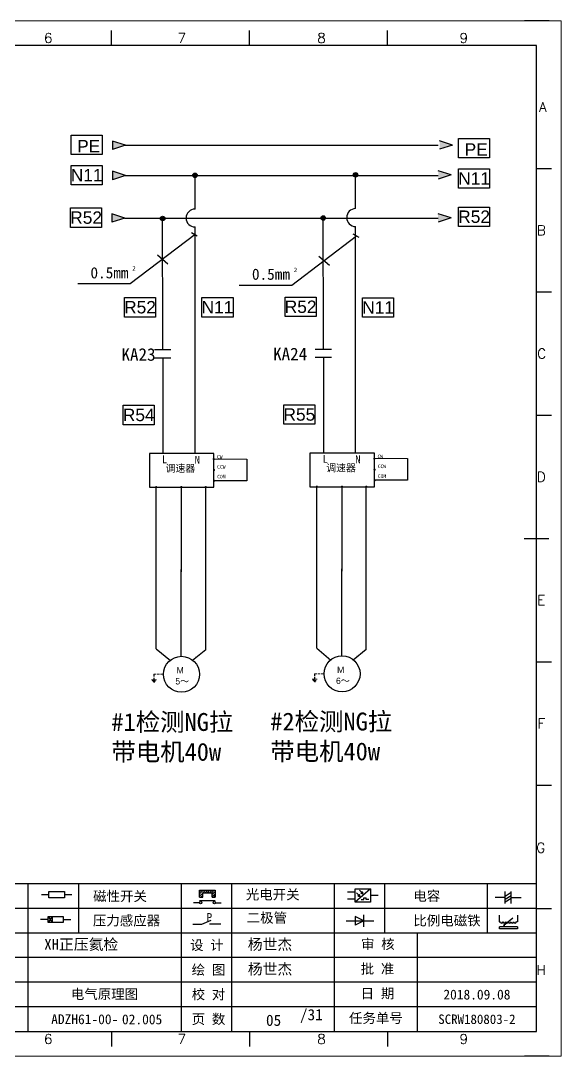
# Model space of a CAD drawing. Header units: millimetres. Extents: x 15130 to 37766, y 5931 to 11073.
# Drawn here: x 22783.4 to 22904.3, y 10083.5 to 10315 of the extents above; entities that cross this region are included whole.
import ezdxf
from ezdxf.enums import TextEntityAlignment as Align

# ---------------------------------------------------------------- set-up
doc = ezdxf.new("R2010")
doc.units = ezdxf.units.MM
doc.linetypes.add('DASHED', pattern=[0.75, 0.5, -0.25])
doc.layers.add('1', color=3, linetype='Continuous', lineweight=20)
doc.layers.add('元件', color=4, linetype='Continuous', lineweight=25)
doc.layers.add('AE_BOR', color=1, linetype='Continuous')
doc.layers.add('MISC', color=2, linetype='Continuous')
doc.styles.get("Standard").update_dxf_attribs({"font": ''})
doc.styles.add('WD', font='romans.shx', dxfattribs={"bigfont": 'gbcbig.shx'})
doc.styles.add('样式 0', font='')
doc.styles.add('样式 8', font='arial.ttf')
doc.styles.add('汉字', font='')
doc.styles.get('Standard').set_extended_font_data('SimSun')
doc.styles.get('样式 0').set_extended_font_data('KaiTi_GB2312')
doc.styles.get('汉字').set_extended_font_data('新宋体')

# ---------------------------------------------------------------- blocks, each defined once
blk = doc.blocks.new('磁性开关')
at = {"linetype": 'ByBlock'}
h = blk.add_hatch(dxfattribs=at)
h.set_pattern_fill('ANSI31', color=256, scale=0.1, style=0)
h.paths.add_polyline_path([(-1910.88, -776.69), (-1910.88, -775.29), (-1907.69, -775.29), (-1907.69, -776.69), (-1908.31, -776.69), (-1908.31, -775.79), (-1910.25, -775.79), (-1910.25, -776.69)])
for p, q in [((-1910.88, -776.69), (-1910.88, -775.29)), ((-1910.88, -775.29), (-1907.69, -775.29)), ((-1910.88, -776.69), (-1910.25, -776.69)), ((-1910.25, -776.69), (-1910.25, -775.79)), ((-1910.25, -775.79), (-1908.31, -775.79)), ((-1908.31, -776.69), (-1908.31, -775.79)), ((-1908.31, -776.69), (-1907.69, -776.69)), ((-1907.69, -775.29), (-1907.69, -776.69)), ((-1910.91, -777.81), (-1912.09, -777.81)), ((-1910.88, -777.39), (-1907.69, -777.39)), ((-1907.66, -777.81), (-1906.48, -777.81))]:
    blk.add_line(p, q, dxfattribs=at)
for centre in [(-1910.68, -777.81), (-1907.88, -777.81)]:
    blk.add_circle(centre, 0.225, dxfattribs=at)
blk = doc.blocks.new('光电开关')
at = {"linetype": 'ByBlock'}
h = blk.add_hatch(dxfattribs=at)
h.set_pattern_fill('ANSI31', color=256, scale=0.01, style=0)
h.set_pattern_definition([(45, (0.172267, 0), (-0.0224506403, 0.0224506403), [])])
h.paths.add_polyline_path([(-1882.44, -776.34), (-1882.5, -775.91), (-1882.68, -776.07)])
h.paths.add_polyline_path([(-1882.86, -776.23), (-1882.44, -776.34), (-1882.68, -776.07)])
h.paths.add_polyline_path([(-1883.05, -776.88), (-1883.11, -776.45), (-1883.29, -776.61)])
h.paths.add_polyline_path([(-1883.47, -776.77), (-1883.05, -776.88), (-1883.29, -776.61)])
for p, q in [((-1884.01, -775.96), (-1885.56, -775.96)), ((-1880.91, -775.3), (-1884.01, -778.05)), ((-1883.75, -776.09), (-1883.05, -776.88)), ((-1883.11, -776.45), (-1883.47, -776.77)), ((-1883.05, -776.88), (-1883.47, -776.77)), ((-1883.14, -775.55), (-1882.44, -776.34)), ((-1883.05, -776.88), (-1883.11, -776.45)), ((-1882.5, -775.91), (-1882.86, -776.23)), ((-1882.44, -776.34), (-1882.86, -776.23)), ((-1882.44, -776.34), (-1882.5, -775.91)), ((-1879.37, -776.67), (-1880.91, -776.67)), ((-1884.01, -777.39), (-1885.56, -777.39)), ((-1882.78, -777.47), (-1882.23, -777.47)), ((-1882.23, -777.47), (-1882.23, -777.14)), ((-1882.23, -777.14), (-1881.78, -777.14)), ((-1881.78, -777.47), (-1881.78, -777.14)), ((-1881.23, -777.47), (-1881.78, -777.47))]:
    blk.add_line(p, q, dxfattribs=at)
blk.add_lwpolyline([(-1884.01, -775.3), (-1880.91, -775.3), (-1880.91, -778.05), (-1884.01, -778.05)], close=True, dxfattribs=at)
blk = doc.blocks.new('电磁阀线圈')
at = {"linetype": 'ByBlock'}
for p, q in [((-1854.61, -796.54), (-1856.17, -796.54)), ((-1854.61, -795.92), (-1853.75, -797.16)), ((-1853.75, -795.92), (-1854.61, -797.16)), ((-1853.75, -795.92), (-1853.75, -797.16)), ((-1851.53, -796.54), (-1849.97, -796.54))]:
    blk.add_line(p, q, dxfattribs=at)
blk.add_lwpolyline([(-1854.61, -795.92), (-1851.53, -795.92), (-1851.53, -797.16), (-1854.61, -797.16)], close=True, dxfattribs=at)
blk = doc.blocks.new('压力感应器')
at = {"linetype": 'ByBlock'}
for p, q in [((-1815.59, -777.73), (-1813.71, -776.93)), ((-1817.44, -777.73), (-1815.59, -777.73)), ((-1811.78, -777.73), (-1814.05, -777.73))]:
    blk.add_line(p, q, dxfattribs=at)
at = {"linetype": 'ByBlock', "insert": (-1814.65, -775.48), "char_height": 1.68, "width": 1.2242, "attachment_point": 1}
blk.add_mtext('{\\fNSimSun|b0|i0|c134|p49;P}', dxfattribs=at)
blk = doc.blocks.new('二极管')
at = {"linetype": 'ByBlock'}
for p, q in [((-1787.52, -776.77), (-1781.92, -776.77)), ((-1783.97, -776.77), (-1785.69, -775.9)), ((-1785.69, -775.9), (-1785.69, -777.65)), ((-1783.97, -776.77), (-1785.69, -777.65)), ((-1783.97, -777.99), (-1783.97, -775.56))]:
    blk.add_line(p, q, dxfattribs=at)
blk = doc.blocks.new('电容')
at = {"linetype": 'ByBlock'}
for p, q in [((-1756.08, -782.99), (-1756.08, -780.56)), ((-1754.86, -780.79), (-1756.08, -781.55)), ((-1754.86, -782.99), (-1754.86, -780.56)), ((-1756.08, -781.77), (-1758.13, -781.77)), ((-1754.86, -781.44), (-1756.08, -782.2)), ((-1754.86, -781.99), (-1756.08, -782.75)), ((-1754.86, -781.77), (-1752.81, -781.77))]:
    blk.add_line(p, q, dxfattribs=at)
blk = doc.blocks.new('比例电磁阀')
at = {"linetype": 'ByBlock'}
for p, q in [((-1757.26, -775.38), (-1757.26, -776.71)), ((-1757.26, -776.71), (-1757.05, -776.71)), ((-1754.5, -775.98), (-1756.35, -777.44)), ((-1753.58, -776.71), (-1753.8, -776.71)), ((-1753.58, -775.38), (-1753.58, -776.71)), ((-1753.6, -777.73), (-1757.25, -777.73)), ((-1757.25, -778.13), (-1757.25, -777.73)), ((-1753.6, -778.13), (-1757.25, -778.13)), ((-1756.35, -777.44), (-1756.25, -777.25)), ((-1756.35, -777.44), (-1756.15, -777.38)), ((-1756.15, -777.38), (-1756.25, -777.25)), ((-1753.6, -777.73), (-1753.6, -778.13))]:
    blk.add_line(p, q, dxfattribs=at)
for centre in [(-1756.78, -776.71), (-1756.24, -776.71), (-1755.7, -776.71), (-1755.15, -776.71), (-1754.61, -776.71), (-1754.07, -776.71)]:
    blk.add_arc(centre, 0.271, 180, 0, dxfattribs=at)
blk = doc.blocks.new('电阻')
at = {"linetype": 'ByBlock'}
for p, q in [((-3.09, 0), (-1.57, 0)), ((1.57, 0), (3.09, 0))]:
    blk.add_line(p, q, dxfattribs=at)
blk.add_lwpolyline([(-1.57, 0.63), (1.57, 0.63), (1.57, -0.63), (-1.57, -0.63)], close=True, dxfattribs=at)
blk = doc.blocks.new('电控横A4')
for p, q in [((292, -5), (5, -5)), ((292, -205), (292, -5)), ((10.03, -205), (289.53, -205)), ((130.8, -205), (190.75, -205)), ((190.75, -205), (259.54, -205))]:
    blk.add_line(p, q)
at = {"linetype": 'ByBlock'}
for p, q in [((292, -175), (5, -175)), ((292, -180), (5, -180)), ((292, -185), (5, -185)), ((292, -190), (5, -190)), ((292, -195), (5, -195)), ((292, -200), (168.03, -200))]:
    blk.add_line(p, q, dxfattribs=at)
at = {"color": 0, "lineweight": -2}
for p, q in [((188.84, -175), (188.84, -185)), ((199.08, -175), (199.08, -185)), ((219.89, -175), (219.89, -185)), ((230.12, -175), (230.12, -185)), ((250.93, -175), (250.93, -185)), ((261.17, -175), (261.17, -185)), ((281.98, -175), (281.98, -185)), ((188.84, -185), (188.84, -204.92)), ((219.89, -185), (219.89, -205)), ((230.12, -185), (230.12, -205)), ((250.93, -185), (250.93, -205)), ((267.79, -185), (267.79, -205))]:
    blk.add_line(p, q, dxfattribs=at)
at = {"color": 0, "ltscale": 2}
for p, q in [((292, -205), (292, -183.55)), ((259.54, -205), (289.53, -205)), ((259.54, -205), (292, -205))]:
    blk.add_line(p, q, dxfattribs=at)
at = {"layer": 'AE_BOR', "color": 1, "lineweight": 15}
for p, q in [((0, 0), (297, 0)), ((297, 0), (297, -210)), ((297, -210), (0, -210))]:
    blk.add_line(p, q, dxfattribs=at)
at = {"layer": 'AE_BOR'}
for p, q in [((205.78, -5), (205.78, -2)), ((233.78, -5), (233.78, -2)), ((261.78, -5), (261.78, -2)), ((292, -30), (295, -30)), ((292, -55), (295, -55)), ((292, -80), (295, -80)), ((292, -130), (295, -130)), ((292, -155), (295, -155)), ((292, -180), (295, -180)), ((205.78, -205), (205.78, -208)), ((233.78, -205), (233.78, -208)), ((261.78, -205), (261.78, -208))]:
    blk.add_line(p, q, dxfattribs=at)
at = {"layer": 'AE_BOR', "lineweight": 30}
for p, q in [((294.53, 0), (289.53, 0)), ((294.53, -210), (289.53, -210))]:
    blk.add_line(p, q, dxfattribs=at)
at = {"layer": 'AE_BOR', "color": 2, "lineweight": 30}
blk.add_line((289.5, -105), (294.5, -105), dxfattribs=at)
at = {"linetype": 'ByBlock'}
for name, p in [('磁性开关', (2134.53, 598.96)), ('光电开关', (2139.22, 599.27)), ('电容', (2041.69, 603.98)), ('电磁阀线圈', (2047.53, 614.3)), ('压力感应器', (2039.72, 594.52)), ('二极管', (2040.91, 594.27)), ('比例电磁阀', (2041.69, 593.98))]:
    blk.add_blockref(name, p, dxfattribs=at)
blk.add_blockref('电阻', (194.66, -177.22))
at = {"char_height": 2, "attachment_point": 1, "style": '汉字'}
for s, insert in [('{\\fKaiTi_GB2312|b0|i0|c134|p49;磁性开关}', (202.07, -176.53)), ('{\\fKaiTi_GB2312|b0|i0|c134|p49;光电开关}', (233.02, -176.19)), ('{\\fKaiTi_GB2312|b0|i0|c134|p49;电容}', (267, -176.48)), ('{\\fKaiTi_GB2312|b0|i0|c134|p49;压力感应器}', (202.02, -181.47)), ('{\\fKaiTi_GB2312|b0|i0|c134|p49;二极管}', (233.2, -180.91)), ('{\\fKaiTi_GB2312|b0|i0|c134|p49;比例电磁铁}', (267, -181.48)), ('{\\fKaiTi_GB2312|b0|i0|c134|p0;设 计}', (221.72, -186.46)), ('{\\fKaiTi_GB2312|b0|i0|c134|p0;审 核}', (256.39, -186.25)), ('{\\fKaiTi_GB2312|b0|i0|c134|p0;批 准}', (256.32, -191.25)), ('{\\fKaiTi_GB2312|b0|i0|c134|p0;绘 图}', (222.05, -191.46)), ('{\\fKaiTi_GB2312|b0|i0|c134|p0;校 对}', (222.05, -196.46)), ('{\\fKaiTi_GB2312|b0|i0|c134|p0;日 期}', (256.32, -196.25)), ('{\\fKaiTi_GB2312|b0|i0|c134|p0;页 数}', (222.05, -201.46)), ('{\\fKaiTi_GB2312|b0|i0|c134|p0;任务单号}', (253.94, -201.25))]:
    blk.add_mtext(s, dxfattribs=dict(at, insert=insert))
for s, insert, char_height, width, attachment_point in [('{\\fKaiTi_GB2312|b0|i0|c134|p49;XH正压氦检}', (192.15, -186.2), 2.2, 26.5767, 1), ('{\\fKaiTi_GB2312|b0|i0|c134|p49;杨世杰}', (233.43, -186.2), 2.2, 15.3175, 1), ('{\\fKaiTi_GB2312|b0|i0|c134|p49;杨世杰}', (233.43, -191.2), 2.2, 15.3175, 1), ('{\\fKaiTi_GB2312|b0|i0|c134|p49;2018.09.08}', (279.89, -197.5), 2, 24.2172, 5), ('{\\fKaiTi_GB2312|b0|i0|c134|p49;SCRW180803-2}', (279.89, -202.5), 1.92, 24.2172, 5)]:
    blk.add_mtext(s, dxfattribs=dict(insert=insert, char_height=char_height, width=width, attachment_point=attachment_point))
at = {"color": 0, "lineweight": -2, "insert": (200.36, -202.5), "char_height": 2, "width": 31.0482, "attachment_point": 5}
blk.add_mtext('{\\C256;ADZH61-00-}', dxfattribs=at)
at = {"color": 0, "linetype": 'ByBlock', "lineweight": -2, "insert": (242.64, -201.84), "char_height": 4.2689, "width": 20.8102, "attachment_point": 5}
blk.add_mtext('  {\\H0.53119x; /31}', dxfattribs=at)
at = {"layer": 'AE_BOR', "style": 'WD'}
for s, p in [('6', (192.94, -4.5)), ('7', (220.04, -4.5)), ('8', (248.37, -4.5)), ('9', (277.23, -4.5)), ('6', (192.94, -207.5)), ('7', (220.04, -207.5)), ('8', (248.37, -207.5)), ('9', (277.23, -207.5))]:
    blk.add_text(s, height=2, dxfattribs=at).set_placement(p, align=Align.CENTER)
for s, p in [('A', (294.03, -17.5)), ('B', (293.84, -42.5)), ('C', (293.93, -67.5)), ('D', (293.84, -92.5)), ('E', (293.74, -117.5)), ('F', (293.74, -142.5)), ('F', (293.74, -142.5)), ('G', (293.74, -167.72)), ('H', (293.84, -192.5))]:
    blk.add_text(s, height=2, dxfattribs=at).set_placement(p, align=Align.MIDDLE_RIGHT)
blk = doc.blocks.new('常开触点')
at = {"linetype": 'ByBlock'}
for p, q in [((-1853.82, -782.99), (-1853.82, -780.56)), ((-1852.6, -782.99), (-1852.6, -780.56)), ((-1853.82, -781.77), (-1855.88, -781.77)), ((-1852.6, -781.77), (-1850.55, -781.77))]:
    blk.add_line(p, q, dxfattribs=at)

msp = doc.modelspace()

# ---------------------------------------------------------------- hatches: boundary and pattern name
for points in [[(22803.921, 10281.327), (22806.839, 10280.392), (22803.921, 10279.457)], [(22822.869, 10280.432, 1), (22821.869, 10280.432, 1)], [(22858.776, 10280.532, 1), (22857.776, 10280.532, 1)], [(22876.769, 10281.453), (22879.688, 10280.518), (22876.769, 10279.583)], [(22803.804, 10271.822), (22806.722, 10270.887), (22803.804, 10269.952)], [(22815.638, 10270.787, 1), (22814.638, 10270.787, 1)], [(22851.545, 10270.887, 1), (22850.545, 10270.887, 1)], [(22876.745, 10271.84), (22879.663, 10270.905), (22876.745, 10269.97)]]:
    msp.add_hatch(color=256).paths.add_polyline_path(points)
at = {"layer": 'MISC'}
for color, points in [(256, [(22803.921, 10288.092), (22806.839, 10287.157), (22803.921, 10286.221)]), (2, [(22877.049, 10288.121), (22879.968, 10287.186), (22877.049, 10286.251)])]:
    msp.add_hatch(color=color, dxfattribs=at).paths.add_polyline_path(points)

# ---------------------------------------------------------------- linework, layer by layer
for p, q in [((22806.751, 10287.15), (22876.751, 10287.15)), ((22803.921, 10281.327), (22803.921, 10279.457)), ((22806.839, 10280.392), (22803.921, 10281.327)), ((22806.839, 10280.392), (22803.921, 10279.457)), ((22806.751, 10280.385), (22876.751, 10280.385)), ((22822.388, 10272.887), (22822.388, 10280.385)), ((22858.295, 10272.987), (22858.295, 10280.485)), ((22879.688, 10280.518), (22876.769, 10281.453)), ((22879.688, 10280.518), (22876.769, 10279.583)), ((22806.722, 10270.887), (22803.804, 10271.822)), ((22803.804, 10271.822), (22803.804, 10269.952)), ((22806.722, 10270.887), (22803.804, 10269.952)), ((22806.722, 10270.887), (22876.722, 10270.887)), ((22815.182, 10244.56), (22815.138, 10270.787)), ((22851.089, 10244.66), (22851.045, 10270.887)), ((22879.663, 10270.905), (22876.745, 10271.84)), ((22879.663, 10270.905), (22876.745, 10269.97)), ((22822.388, 10218.232), (22822.388, 10268.887)), ((22858.295, 10218.332), (22858.295, 10268.987)), ((22822.388, 10267.188), (22807.922, 10256.139)), ((22821.572, 10267.638), (22822.879, 10266.902)), ((22858.488, 10266.867), (22844.021, 10255.818)), ((22857.671, 10267.316), (22858.978, 10266.581)), ((22813.991, 10262.664), (22816.319, 10260.663)), ((22850.09, 10262.343), (22852.419, 10260.342)), ((22807.922, 10256.139), (22796.166, 10256.139)), ((22844.021, 10255.818), (22832.265, 10255.818)), ((22815.182, 10236.567), (22815.182, 10218.232)), ((22851.089, 10236.667), (22851.089, 10218.332)), ((22813.716, 10174.594), (22813.716, 10210.718)), ((22824.776, 10174.33), (22824.776, 10210.718)), ((22849.623, 10174.694), (22849.623, 10210.818)), ((22860.683, 10174.429), (22860.683, 10210.818)), ((22819.246, 10192.335), (22819.246, 10181.135)), ((22855.153, 10192.435), (22855.153, 10181.235)), ((22813.199, 10167.387), (22812.826, 10167.387)), ((22813.199, 10167.157), (22813.009, 10167.157)), ((22813.199, 10167.387), (22813.572, 10167.387)), ((22813.199, 10167.157), (22813.389, 10167.157)), ((22849.106, 10167.487), (22848.733, 10167.487)), ((22849.106, 10167.257), (22848.916, 10167.257)), ((22849.106, 10167.487), (22849.479, 10167.487)), ((22849.106, 10167.257), (22849.296, 10167.257))]:
    msp.add_line(p, q)
at = {"color": 0, "ltscale": 2}
for p, q in [((22819.32, 10210.593), (22819.246, 10172.896)), ((22855.227, 10210.693), (22855.153, 10172.995))]:
    msp.add_line(p, q, dxfattribs=at)
at = {"ltscale": 2}
for p, q in [((22813.716, 10174.594), (22816.878, 10171.968)), ((22824.776, 10174.33), (22821.821, 10171.965)), ((22849.623, 10174.694), (22852.785, 10172.067)), ((22860.683, 10174.429), (22857.728, 10172.065)), ((22822.562, 10172.897), (22822.562, 10172.897)), ((22858.469, 10172.997), (22858.469, 10172.997))]:
    msp.add_line(p, q, dxfattribs=at)
at = {"linetype": 'DASHED'}
for p, q in [((22813.199, 10168.874), (22813.199, 10167.676)), ((22849.106, 10168.974), (22849.106, 10167.776))]:
    msp.add_line(p, q, dxfattribs=at)
at = {"linetype": 'DASHED', "lineweight": 0}
for p, q in [((22813.199, 10168.874), (22815.326, 10168.874)), ((22849.106, 10168.974), (22851.233, 10168.974))]:
    msp.add_line(p, q, dxfattribs=at)
at = {"lineweight": 0}
for p, q in [((22813.199, 10167.676), (22812.639, 10167.676)), ((22813.207, 10167.671), (22813.767, 10167.671)), ((22849.106, 10167.776), (22848.546, 10167.776)), ((22849.114, 10167.77), (22849.674, 10167.77))]:
    msp.add_line(p, q, dxfattribs=at)
at = {"color": 1, "lineweight": -3}
for points in [[(22794.685, 10289.413), (22801.625, 10289.413), (22801.625, 10285.061), (22794.685, 10285.061)], [(22881.313, 10288.673), (22888.254, 10288.673), (22888.254, 10284.321), (22881.313, 10284.321)], [(22794.685, 10282.649), (22801.625, 10282.649), (22801.625, 10278.296), (22794.685, 10278.296)], [(22881.313, 10281.909), (22888.254, 10281.909), (22888.254, 10277.556), (22881.313, 10277.556)], [(22794.568, 10273.144), (22801.509, 10273.144), (22801.509, 10268.791), (22794.568, 10268.791)], [(22881.313, 10273.343), (22888.254, 10273.343), (22888.254, 10268.99), (22881.313, 10268.99)], [(22806.617, 10253.105), (22813.558, 10253.105), (22813.558, 10248.753), (22806.617, 10248.753)], [(22823.941, 10253.105), (22830.882, 10253.105), (22830.882, 10248.753), (22823.941, 10248.753)], [(22842.524, 10253.205), (22849.465, 10253.205), (22849.465, 10248.852), (22842.524, 10248.852)], [(22859.848, 10253.071), (22866.789, 10253.071), (22866.789, 10248.718), (22859.848, 10248.718)], [(22806.332, 10229.023), (22813.272, 10229.023), (22813.272, 10224.671), (22806.332, 10224.671)], [(22842.239, 10229.123), (22849.179, 10229.123), (22849.179, 10224.77), (22842.239, 10224.77)]]:
    msp.add_lwpolyline(points, close=True, dxfattribs=at)
at = {"color": 0, "lineweight": -2}
for points in [[(22812.182, 10218.232), (22812.182, 10210.718), (22826.595, 10210.718), (22826.595, 10218.232)], [(22848.089, 10218.332), (22848.089, 10210.818), (22862.502, 10210.818), (22862.502, 10218.332)]]:
    msp.add_lwpolyline(points, close=True, dxfattribs=at)
at = {"color": 7, "lineweight": -2, "const_width": 0.25}
for points in [[(22826.444, 10217.001, 1), (22826.694, 10217.001, 1)], [(22862.351, 10217.101, 1), (22862.601, 10217.101, 1)], [(22862.404, 10214.644, 1), (22862.654, 10214.644, 1)], [(22826.497, 10214.544, 1), (22826.747, 10214.544, 1)], [(22813.591, 10210.718, 1), (22813.841, 10210.718, 1)], [(22819.195, 10210.718, 1), (22819.445, 10210.718, 1)], [(22824.651, 10210.718, 1), (22824.901, 10210.718, 1)], [(22826.527, 10212.158, 1), (22826.777, 10212.158, 1)], [(22849.498, 10210.818, 1), (22849.748, 10210.818, 1)], [(22855.102, 10210.818, 1), (22855.352, 10210.818, 1)], [(22860.558, 10210.818, 1), (22860.808, 10210.818, 1)], [(22862.434, 10212.257, 1), (22862.684, 10212.257, 1)]]:
    msp.add_lwpolyline(points, format="xyb", close=True, dxfattribs=at)
at = {"color": 7, "lineweight": -2}
for points in [[(22833.948, 10217.009), (22833.948, 10212.164), (22826.72, 10212.167)], [(22869.855, 10217.109), (22869.855, 10212.264), (22862.627, 10212.267)]]:
    msp.add_lwpolyline(points, dxfattribs=at)
for centre, radius in [((22822.369, 10280.432), 0.5), ((22858.276, 10280.532), 0.5), ((22815.138, 10270.787), 0.5), ((22851.045, 10270.887), 0.5), ((22819.349, 10168.874), 4.023), ((22855.256, 10168.974), 4.023)]:
    msp.add_circle(centre, radius)
for centre in [(22822.388, 10270.887), (22858.295, 10270.987)]:
    msp.add_arc(centre, 2, 90, 270)
at = {"layer": '1', "color": 7, "linetype": 'Continuous', "lineweight": 13}
for p, q in [((22826.444, 10217.001), (22833.948, 10217.009)), ((22862.351, 10217.101), (22869.855, 10217.109))]:
    msp.add_line(p, q, dxfattribs=at)
at = {"layer": 'MISC'}
for p, q in [((22806.839, 10287.157), (22803.921, 10288.092)), ((22803.921, 10288.092), (22803.921, 10286.221)), ((22806.839, 10287.157), (22803.921, 10286.221))]:
    msp.add_line(p, q, dxfattribs=at)
at = {"layer": 'MISC', "color": 2}
for q in [(22877.049, 10288.121), (22877.049, 10286.251)]:
    msp.add_line((22879.968, 10287.186), q, dxfattribs=at)

# ---------------------------------------------------------------- block references
at = {"xscale": 1.1025, "yscale": 1.1025, "zscale": 1.1025}
msp.add_blockref('电控横A4', (22576.831, 10315.001), dxfattribs=at)
at = {"linetype": 'ByBlock', "xscale": 1.5, "yscale": 1.5, "zscale": 1.5, "rotation": 270}
for p in [(23987.844, 7460.746), (24023.751, 7460.845)]:
    msp.add_blockref('常开触点', p, dxfattribs=at)

# ---------------------------------------------------------------- texts
at = {"color": 7, "lineweight": -2}
for p in [(22829.198, 10214.873), (22865.105, 10214.973)]:
    msp.add_text('CCW', height=0.8, dxfattribs=at).set_placement(p, align=Align.RIGHT)
at = {"style": '样式 8'}
for s, insert, char_height, width, attachment_point in [('N11', (22798.155, 10280.472), 2.772, 6.94087, 5), ('N11', (22884.784, 10279.732), 2.772, 6.94087, 5), ('R52', (22798.038, 10270.968), 2.772, 6.94087, 5), ('R52', (22884.784, 10271.167), 2.772, 6.94087, 5), ('R52', (22810.088, 10250.929), 2.772, 6.94087, 5), ('N11', (22827.411, 10250.929), 2.772, 6.94087, 5), ('R52', (22845.995, 10251.029), 2.772, 6.94087, 5), ('N11', (22863.318, 10250.894), 2.772, 6.94087, 5), ('R54', (22809.802, 10226.847), 2.772, 6.94087, 5), ('R55', (22845.709, 10226.947), 2.772, 6.94087, 5), ('{\\C2;M}', (22818.229, 10170.507), 1.4336, 4.89597, 1), ('{\\C2;M}', (22854.136, 10170.607), 1.4336, 4.89597, 1), ('{\\fAIGDT|b0|i0|c2|p2;\\C2;5\\fSimSun|b0|i0|c134|p2;～}', (22817.997, 10168.038), 1.4336, 5.53203, 1), ('{\\fAIGDT|b0|i0|c2|p2;\\C2;6\\fSimSun|b0|i0|c134|p2;～}', (22853.904, 10168.137), 1.4336, 5.53203, 1)]:
    msp.add_mtext(s, dxfattribs=dict(at, insert=insert, char_height=char_height, width=width, attachment_point=attachment_point))
at = {"attachment_point": 1}
for s, insert, char_height, width in [('0.5mm ', (22799.012, 10259.9), 2.5, 18.43638), ('2', (22808.354, 10260.112), 1, 4.05808), ('0.5mm ', (22835.112, 10259.578), 2.5, 18.43638), ('2', (22844.453, 10259.791), 1, 4.05808)]:
    msp.add_mtext(s, dxfattribs=dict(at, insert=insert, char_height=char_height, width=width))
at = {"color": 0, "lineweight": -2}
for s, insert, char_height, width, attachment_point in [('{调速器}', (22815.796, 10215.734), 1.62, 7.06375, 1), ('{调速器}', (22851.703, 10215.834), 1.62, 7.06375, 1), ('电气原理图', (22802.139, 10097.257), 2.205, 34.2306, 5), ('02.005', (22806.054, 10092.831), 2.205, 5.72397, 1)]:
    msp.add_mtext(s, dxfattribs=dict(at, insert=insert, char_height=char_height, width=width, attachment_point=attachment_point))
at = {"color": 0, "linetype": 'ByBlock', "lineweight": -2, "insert": (22839.954, 10091.508), "char_height": 2.5, "width": 5.1278, "attachment_point": 5}
msp.add_mtext('05', dxfattribs=at)
at = {"layer": 'MISC', "char_height": 2.772, "width": 4.96666, "attachment_point": 1, "style": '样式 8'}
for insert in [(22796.029, 10288.343), (22882.658, 10287.604)]:
    msp.add_mtext('PE', dxfattribs=dict(at, insert=insert))
at = {"layer": 'MISC', "color": 0, "style": '样式 0'}
for s, insert, char_height, width, attachment_point in [('KA23', (22805.941, 10241.782), 2.8, 7.9311, 1), ('KA24', (22839.841, 10241.882), 2.8, 7.9311, 1), ('\\pi1.791;#1{\\fSimSun|b0|i0|c134|p2;检测}NG{\\fSimSun|b0|i0|c134|p2;拉\\P\\pi3.9307;带电机}40w', (22801.896, 10154.666), 4, 35.28356, 4), ('\\pi1.41;#2{\\fSimSun|b0|i0|c134|p2;检测}NG{\\fSimSun|b0|i0|c134|p2;拉\\P\\pi3.9307;带电机}40w', (22837.803, 10154.765), 4, 35.28356, 4)]:
    msp.add_mtext(s, dxfattribs=dict(at, insert=insert, char_height=char_height, width=width, attachment_point=attachment_point))
at = {"layer": '元件', "color": 0}
for s, p in [('L', (22814.982, 10216.071)), ('N', (22822.307, 10215.971)), ('L', (22850.889, 10216.171)), ('N', (22858.214, 10216.071))]:
    msp.add_text(s, height=1.746, dxfattribs=at).set_placement(p)
for s, p in [('CW', (22828.524, 10217.094)), ('CW', (22864.431, 10217.194)), ('COM', (22829.214, 10212.676)), ('COM', (22865.121, 10212.776))]:
    msp.add_text(s, height=0.8, dxfattribs=at).set_placement(p, align=Align.RIGHT)

doc.saveas('drawing.dxf')
